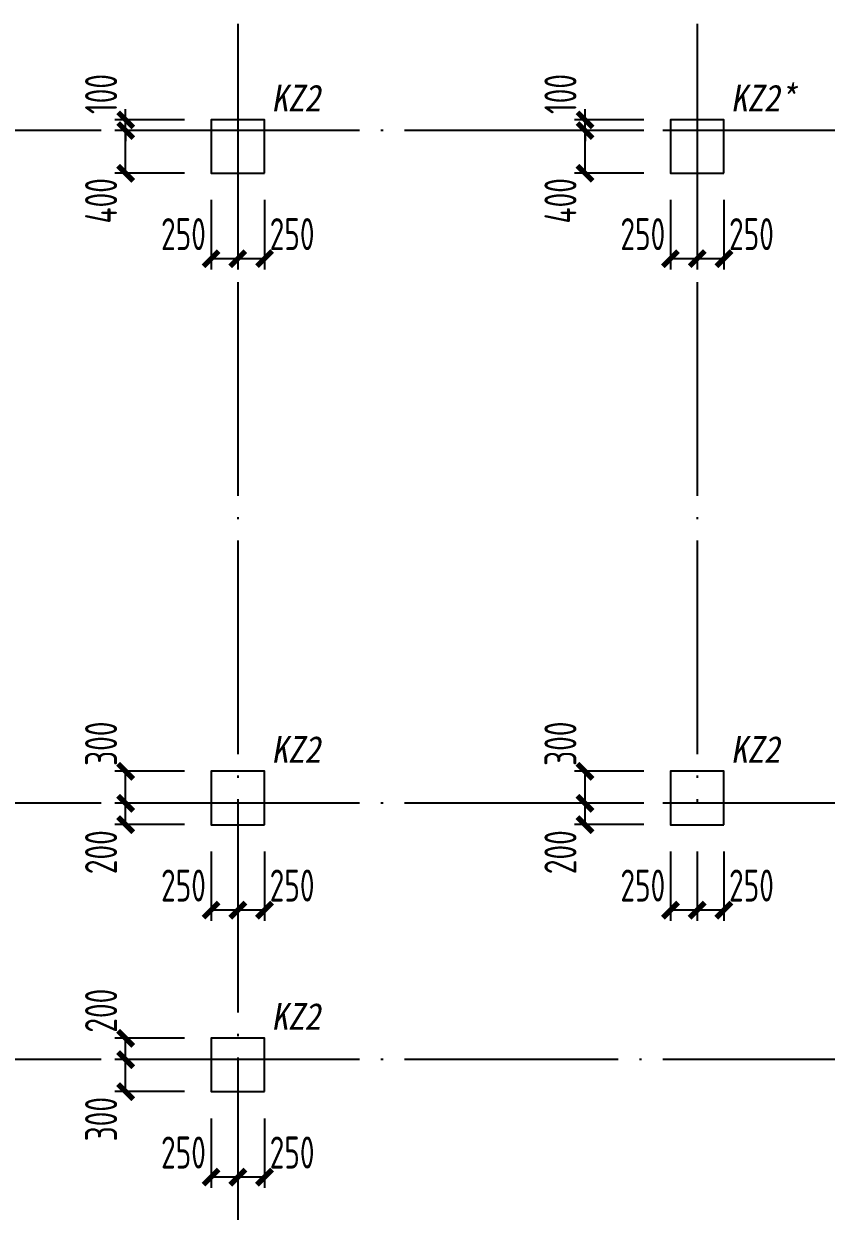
# Model space of a CAD drawing. Extents: x 9732137 to 18866768, y -962146 to 246094.
# Drawn here: x 9807495 to 9815007, y -25555 to -14435 of the extents above; entities that cross this region are included whole.
import ezdxf

# ---------------------------------------------------------------- set-up
doc = ezdxf.new("R2010")
doc.units = 0
doc.header["$LTSCALE"] = 1000
doc.linetypes.add('DOTE', pattern=[2.42, 2, -0.2, 0.02, -0.2])
doc.layers.get('0').update_dxf_attribs({"linetype": 'CONTINUOUS'})
doc.layers.get('Defpoints').update_dxf_attribs({"linetype": 'CONTINUOUS'})
for name, color, linetype in [('AXIS', 1, 'DOTE'), ('COLU', 7, 'CONTINUOUS'), ('COLU_DIM', 3, 'CONTINUOUS'), ('TEXT', 7, 'CONTINUOUS')]:
    doc.layers.add(name, color=color, linetype=linetype)
doc.styles.add('STYLE3', font='simhei.ttf', dxfattribs={"width": 0.9})
doc.styles.add('TSSD_Dimension', font='Tssdeng.shx', dxfattribs={"width": 0.7, "bigfont": 'hztxt.shx'})
doc.dimstyles.new('TSSD_100_100$0', dxfattribs={"dimtxt": 300, "dimasz": 100, "dimexe": 100, "dimexo": 250, "dimgap": 80, "dimtad": 1, "dimdec": 0, "dimzin": 0, "dimdsep": 46, "dimtxsty": 'TSSD_Dimension', "dimblk1": 'ARCHTICK', "dimblk2": 'ARCHTICK', "dimsah": 1, "dimcen": 0, "dimclrd": 3, "dimclre": 256, "dimclrt": 7, "dimadec": 1, "dimazin": 0, "dimtfac": 1, "dimtdec": 0, "dimtix": 1, "dimtmove": 2, "dimatfit": 3, "dimldrblk": 'ARCHTICK', "dimfxl": 1, "dimtolj": 1, "dimtzin": 0, "dimarcsym": 0})

# ---------------------------------------------------------------- blocks, each defined once
blk = doc.blocks.new('_ArchTick')
at = {"color": 0, "linetype": 'ByBlock', "const_width": 0.5}
blk.add_lwpolyline([(-0.71, -0.71), (0.71, 0.71)], dxfattribs=at)
blk = doc.blocks.new('*D207')
at = {"layer": 'COLU_DIM', "lineweight": -2}
for p, q in [((9813799, -16085), (9813799, -16735)), ((9814049, -16085), (9814049, -16735))]:
    blk.add_line(p, q, dxfattribs=at)
at = {"layer": 'COLU_DIM', "color": 3, "lineweight": -2}
blk.add_line((9814049, -16635), (9813799, -16635), dxfattribs=at)
at = {"layer": 'Defpoints', "color": 0}
for p in [(9813799, -15835), (9814049, -15835), (9813799, -16635)]:
    blk.add_point(p, dxfattribs=at)
at = {"layer": 'COLU_DIM', "color": 3, "lineweight": -2, "xscale": 100, "yscale": 100, "zscale": 100, "rotation": 180}
blk.add_blockref('_ArchTick', (9813799, -16635), dxfattribs=at)
at = {"layer": 'COLU_DIM', "color": 3, "lineweight": -2, "xscale": 100, "yscale": 100, "zscale": 100}
blk.add_blockref('_ArchTick', (9814049, -16635), dxfattribs=at)
at = {"layer": 'COLU_DIM', "color": 7, "insert": (9814307, -16405), "char_height": 300, "attachment_point": 5, "style": 'TSSD_Dimension'}
blk.add_mtext('\\A1;250', dxfattribs=at)
blk = doc.blocks.new('*D208')
at = {"layer": 'COLU_DIM', "lineweight": -2}
for p, q in [((9813549, -16085), (9813549, -16735)), ((9813799, -16085), (9813799, -16735))]:
    blk.add_line(p, q, dxfattribs=at)
at = {"layer": 'COLU_DIM', "color": 3, "lineweight": -2}
blk.add_line((9813799, -16635), (9813549, -16635), dxfattribs=at)
at = {"layer": 'Defpoints', "color": 0}
for p in [(9813549, -15835), (9813799, -15835), (9813549, -16635)]:
    blk.add_point(p, dxfattribs=at)
at = {"layer": 'COLU_DIM', "color": 3, "lineweight": -2, "xscale": 100, "yscale": 100, "zscale": 100, "rotation": 180}
blk.add_blockref('_ArchTick', (9813549, -16635), dxfattribs=at)
at = {"layer": 'COLU_DIM', "color": 3, "lineweight": -2, "xscale": 100, "yscale": 100, "zscale": 100}
blk.add_blockref('_ArchTick', (9813799, -16635), dxfattribs=at)
at = {"layer": 'COLU_DIM', "color": 7, "insert": (9813290, -16405), "char_height": 300, "attachment_point": 5, "style": 'TSSD_Dimension'}
blk.add_mtext('\\A1;250', dxfattribs=at)
blk = doc.blocks.new('*D209')
at = {"layer": 'COLU_DIM', "lineweight": -2}
for p, q in [((9813299, -15435), (9812649, -15435)), ((9813299, -15835), (9812649, -15835))]:
    blk.add_line(p, q, dxfattribs=at)
at = {"layer": 'COLU_DIM', "color": 3, "lineweight": -2}
blk.add_line((9812749, -15835), (9812749, -15435), dxfattribs=at)
at = {"layer": 'Defpoints', "color": 0}
for p in [(9812749, -15435), (9813549, -15435), (9813549, -15835)]:
    blk.add_point(p, dxfattribs=at)
at = {"layer": 'COLU_DIM', "color": 3, "lineweight": -2, "xscale": 100, "yscale": 100, "zscale": 100}
for p, rotation in [((9812749, -15435), 90), ((9812749, -15835), 270)]:
    blk.add_blockref('_ArchTick', p, dxfattribs=dict(at, rotation=rotation))
at = {"layer": 'COLU_DIM', "color": 7, "insert": (9812519, -16093), "char_height": 300, "attachment_point": 5, "rotation": 90, "style": 'TSSD_Dimension'}
blk.add_mtext('\\A1;400', dxfattribs=at)
blk = doc.blocks.new('*D210')
at = {"layer": 'COLU_DIM', "lineweight": -2}
for p, q in [((9813299, -15335), (9812649, -15335)), ((9813299, -15435), (9812649, -15435))]:
    blk.add_line(p, q, dxfattribs=at)
at = {"layer": 'COLU_DIM', "color": 3, "lineweight": -2}
for p, q in [((9812749, -15335), (9812749, -15235)), ((9812749, -15435), (9812749, -15335)), ((9812749, -15435), (9812749, -15535))]:
    blk.add_line(p, q, dxfattribs=at)
at = {"layer": 'Defpoints', "color": 0}
for p in [(9812749, -15335), (9813549, -15335), (9813549, -15435)]:
    blk.add_point(p, dxfattribs=at)
at = {"layer": 'COLU_DIM', "color": 3, "lineweight": -2, "xscale": 100, "yscale": 100, "zscale": 100}
for p, rotation in [((9812749, -15335), 270), ((9812749, -15435), 90)]:
    blk.add_blockref('_ArchTick', p, dxfattribs=dict(at, rotation=rotation))
at = {"layer": 'COLU_DIM', "color": 7, "insert": (9812519, -15093), "char_height": 300, "attachment_point": 5, "rotation": 90, "style": 'TSSD_Dimension'}
blk.add_mtext('\\A1;100', dxfattribs=at)
blk = doc.blocks.new('*D211')
at = {"layer": 'COLU_DIM', "lineweight": -2}
for p, q in [((9813799, -22185), (9813799, -22835)), ((9814049, -22185), (9814049, -22835))]:
    blk.add_line(p, q, dxfattribs=at)
at = {"layer": 'COLU_DIM', "color": 3, "lineweight": -2}
blk.add_line((9814049, -22735), (9813799, -22735), dxfattribs=at)
at = {"layer": 'Defpoints', "color": 0}
for p in [(9813799, -21935), (9814049, -21935), (9813799, -22735)]:
    blk.add_point(p, dxfattribs=at)
at = {"layer": 'COLU_DIM', "color": 3, "lineweight": -2, "xscale": 100, "yscale": 100, "zscale": 100, "rotation": 180}
blk.add_blockref('_ArchTick', (9813799, -22735), dxfattribs=at)
at = {"layer": 'COLU_DIM', "color": 3, "lineweight": -2, "xscale": 100, "yscale": 100, "zscale": 100}
blk.add_blockref('_ArchTick', (9814049, -22735), dxfattribs=at)
at = {"layer": 'COLU_DIM', "color": 7, "insert": (9814307, -22505), "char_height": 300, "attachment_point": 5, "style": 'TSSD_Dimension'}
blk.add_mtext('\\A1;250', dxfattribs=at)
blk = doc.blocks.new('*D212')
at = {"layer": 'COLU_DIM', "lineweight": -2}
for p, q in [((9813549, -22185), (9813549, -22835)), ((9813799, -22185), (9813799, -22835))]:
    blk.add_line(p, q, dxfattribs=at)
at = {"layer": 'COLU_DIM', "color": 3, "lineweight": -2}
blk.add_line((9813799, -22735), (9813549, -22735), dxfattribs=at)
at = {"layer": 'Defpoints', "color": 0}
for p in [(9813549, -21935), (9813799, -21935), (9813549, -22735)]:
    blk.add_point(p, dxfattribs=at)
at = {"layer": 'COLU_DIM', "color": 3, "lineweight": -2, "xscale": 100, "yscale": 100, "zscale": 100, "rotation": 180}
blk.add_blockref('_ArchTick', (9813549, -22735), dxfattribs=at)
at = {"layer": 'COLU_DIM', "color": 3, "lineweight": -2, "xscale": 100, "yscale": 100, "zscale": 100}
blk.add_blockref('_ArchTick', (9813799, -22735), dxfattribs=at)
at = {"layer": 'COLU_DIM', "color": 7, "insert": (9813290, -22505), "char_height": 300, "attachment_point": 5, "style": 'TSSD_Dimension'}
blk.add_mtext('\\A1;250', dxfattribs=at)
blk = doc.blocks.new('*D213')
at = {"layer": 'COLU_DIM', "lineweight": -2}
for p, q in [((9813299, -21735), (9812649, -21735)), ((9813299, -21935), (9812649, -21935))]:
    blk.add_line(p, q, dxfattribs=at)
at = {"layer": 'COLU_DIM', "color": 3, "lineweight": -2}
blk.add_line((9812749, -21935), (9812749, -21735), dxfattribs=at)
at = {"layer": 'Defpoints', "color": 0}
for p in [(9812749, -21735), (9813549, -21735), (9813549, -21935)]:
    blk.add_point(p, dxfattribs=at)
at = {"layer": 'COLU_DIM', "color": 3, "lineweight": -2, "xscale": 100, "yscale": 100, "zscale": 100}
for p, rotation in [((9812749, -21735), 90), ((9812749, -21935), 270)]:
    blk.add_blockref('_ArchTick', p, dxfattribs=dict(at, rotation=rotation))
at = {"layer": 'COLU_DIM', "color": 7, "insert": (9812519, -22193), "char_height": 300, "attachment_point": 5, "rotation": 90, "style": 'TSSD_Dimension'}
blk.add_mtext('\\A1;200', dxfattribs=at)
blk = doc.blocks.new('*D214')
at = {"layer": 'COLU_DIM', "lineweight": -2}
for p, q in [((9813299, -21435), (9812649, -21435)), ((9813299, -21735), (9812649, -21735))]:
    blk.add_line(p, q, dxfattribs=at)
at = {"layer": 'COLU_DIM', "color": 3, "lineweight": -2}
blk.add_line((9812749, -21735), (9812749, -21435), dxfattribs=at)
at = {"layer": 'Defpoints', "color": 0}
for p in [(9812749, -21435), (9813549, -21435), (9813549, -21735)]:
    blk.add_point(p, dxfattribs=at)
at = {"layer": 'COLU_DIM', "color": 3, "lineweight": -2, "xscale": 100, "yscale": 100, "zscale": 100}
for p, rotation in [((9812749, -21435), 90), ((9812749, -21735), 270)]:
    blk.add_blockref('_ArchTick', p, dxfattribs=dict(at, rotation=rotation))
at = {"layer": 'COLU_DIM', "color": 7, "insert": (9812519, -21177), "char_height": 300, "attachment_point": 5, "rotation": 90, "style": 'TSSD_Dimension'}
blk.add_mtext('\\A1;300', dxfattribs=at)
blk = doc.blocks.new('*D215')
at = {"layer": 'COLU_DIM', "lineweight": -2}
for p, q in [((9809499, -16085), (9809499, -16735)), ((9809749, -16085), (9809749, -16735))]:
    blk.add_line(p, q, dxfattribs=at)
at = {"layer": 'COLU_DIM', "color": 3, "lineweight": -2}
blk.add_line((9809749, -16635), (9809499, -16635), dxfattribs=at)
at = {"layer": 'Defpoints', "color": 0}
for p in [(9809499, -15835), (9809749, -15835), (9809499, -16635)]:
    blk.add_point(p, dxfattribs=at)
at = {"layer": 'COLU_DIM', "color": 3, "lineweight": -2, "xscale": 100, "yscale": 100, "zscale": 100, "rotation": 180}
blk.add_blockref('_ArchTick', (9809499, -16635), dxfattribs=at)
at = {"layer": 'COLU_DIM', "color": 3, "lineweight": -2, "xscale": 100, "yscale": 100, "zscale": 100}
blk.add_blockref('_ArchTick', (9809749, -16635), dxfattribs=at)
at = {"layer": 'COLU_DIM', "color": 7, "insert": (9810007, -16405), "char_height": 300, "attachment_point": 5, "style": 'TSSD_Dimension'}
blk.add_mtext('\\A1;250', dxfattribs=at)
blk = doc.blocks.new('*D216')
at = {"layer": 'COLU_DIM', "lineweight": -2}
for p, q in [((9809249, -16085), (9809249, -16735)), ((9809499, -16085), (9809499, -16735))]:
    blk.add_line(p, q, dxfattribs=at)
at = {"layer": 'COLU_DIM', "color": 3, "lineweight": -2}
blk.add_line((9809499, -16635), (9809249, -16635), dxfattribs=at)
at = {"layer": 'Defpoints', "color": 0}
for p in [(9809249, -15835), (9809499, -15835), (9809249, -16635)]:
    blk.add_point(p, dxfattribs=at)
at = {"layer": 'COLU_DIM', "color": 3, "lineweight": -2, "xscale": 100, "yscale": 100, "zscale": 100, "rotation": 180}
blk.add_blockref('_ArchTick', (9809249, -16635), dxfattribs=at)
at = {"layer": 'COLU_DIM', "color": 3, "lineweight": -2, "xscale": 100, "yscale": 100, "zscale": 100}
blk.add_blockref('_ArchTick', (9809499, -16635), dxfattribs=at)
at = {"layer": 'COLU_DIM', "color": 7, "insert": (9808990, -16405), "char_height": 300, "attachment_point": 5, "style": 'TSSD_Dimension'}
blk.add_mtext('\\A1;250', dxfattribs=at)
blk = doc.blocks.new('*D217')
at = {"layer": 'COLU_DIM', "lineweight": -2}
for p, q in [((9808999, -15435), (9808349, -15435)), ((9808999, -15835), (9808349, -15835))]:
    blk.add_line(p, q, dxfattribs=at)
at = {"layer": 'COLU_DIM', "color": 3, "lineweight": -2}
blk.add_line((9808449, -15835), (9808449, -15435), dxfattribs=at)
at = {"layer": 'Defpoints', "color": 0}
for p in [(9808449, -15435), (9809249, -15435), (9809249, -15835)]:
    blk.add_point(p, dxfattribs=at)
at = {"layer": 'COLU_DIM', "color": 3, "lineweight": -2, "xscale": 100, "yscale": 100, "zscale": 100}
for p, rotation in [((9808449, -15435), 90), ((9808449, -15835), 270)]:
    blk.add_blockref('_ArchTick', p, dxfattribs=dict(at, rotation=rotation))
at = {"layer": 'COLU_DIM', "color": 7, "insert": (9808219, -16093), "char_height": 300, "attachment_point": 5, "rotation": 90, "style": 'TSSD_Dimension'}
blk.add_mtext('\\A1;400', dxfattribs=at)
blk = doc.blocks.new('*D218')
at = {"layer": 'COLU_DIM', "lineweight": -2}
for p, q in [((9808999, -15335), (9808349, -15335)), ((9808999, -15435), (9808349, -15435))]:
    blk.add_line(p, q, dxfattribs=at)
at = {"layer": 'COLU_DIM', "color": 3, "lineweight": -2}
for p, q in [((9808449, -15335), (9808449, -15235)), ((9808449, -15435), (9808449, -15335)), ((9808449, -15435), (9808449, -15535))]:
    blk.add_line(p, q, dxfattribs=at)
at = {"layer": 'Defpoints', "color": 0}
for p in [(9808449, -15335), (9809249, -15335), (9809249, -15435)]:
    blk.add_point(p, dxfattribs=at)
at = {"layer": 'COLU_DIM', "color": 3, "lineweight": -2, "xscale": 100, "yscale": 100, "zscale": 100}
for p, rotation in [((9808449, -15335), 270), ((9808449, -15435), 90)]:
    blk.add_blockref('_ArchTick', p, dxfattribs=dict(at, rotation=rotation))
at = {"layer": 'COLU_DIM', "color": 7, "insert": (9808219, -15093), "char_height": 300, "attachment_point": 5, "rotation": 90, "style": 'TSSD_Dimension'}
blk.add_mtext('\\A1;100', dxfattribs=at)
blk = doc.blocks.new('*D219')
at = {"layer": 'COLU_DIM', "lineweight": -2}
for p, q in [((9809499, -22185), (9809499, -22835)), ((9809749, -22185), (9809749, -22835))]:
    blk.add_line(p, q, dxfattribs=at)
at = {"layer": 'COLU_DIM', "color": 3, "lineweight": -2}
blk.add_line((9809749, -22735), (9809499, -22735), dxfattribs=at)
at = {"layer": 'Defpoints', "color": 0}
for p in [(9809499, -21935), (9809749, -21935), (9809499, -22735)]:
    blk.add_point(p, dxfattribs=at)
at = {"layer": 'COLU_DIM', "color": 3, "lineweight": -2, "xscale": 100, "yscale": 100, "zscale": 100, "rotation": 180}
blk.add_blockref('_ArchTick', (9809499, -22735), dxfattribs=at)
at = {"layer": 'COLU_DIM', "color": 3, "lineweight": -2, "xscale": 100, "yscale": 100, "zscale": 100}
blk.add_blockref('_ArchTick', (9809749, -22735), dxfattribs=at)
at = {"layer": 'COLU_DIM', "color": 7, "insert": (9810007, -22505), "char_height": 300, "attachment_point": 5, "style": 'TSSD_Dimension'}
blk.add_mtext('\\A1;250', dxfattribs=at)
blk = doc.blocks.new('*D220')
at = {"layer": 'COLU_DIM', "lineweight": -2}
for p, q in [((9809249, -22185), (9809249, -22835)), ((9809499, -22185), (9809499, -22835))]:
    blk.add_line(p, q, dxfattribs=at)
at = {"layer": 'COLU_DIM', "color": 3, "lineweight": -2}
blk.add_line((9809499, -22735), (9809249, -22735), dxfattribs=at)
at = {"layer": 'Defpoints', "color": 0}
for p in [(9809249, -21935), (9809499, -21935), (9809249, -22735)]:
    blk.add_point(p, dxfattribs=at)
at = {"layer": 'COLU_DIM', "color": 3, "lineweight": -2, "xscale": 100, "yscale": 100, "zscale": 100, "rotation": 180}
blk.add_blockref('_ArchTick', (9809249, -22735), dxfattribs=at)
at = {"layer": 'COLU_DIM', "color": 3, "lineweight": -2, "xscale": 100, "yscale": 100, "zscale": 100}
blk.add_blockref('_ArchTick', (9809499, -22735), dxfattribs=at)
at = {"layer": 'COLU_DIM', "color": 7, "insert": (9808990, -22505), "char_height": 300, "attachment_point": 5, "style": 'TSSD_Dimension'}
blk.add_mtext('\\A1;250', dxfattribs=at)
blk = doc.blocks.new('*D221')
at = {"layer": 'COLU_DIM', "lineweight": -2}
for p, q in [((9808999, -21735), (9808349, -21735)), ((9808999, -21935), (9808349, -21935))]:
    blk.add_line(p, q, dxfattribs=at)
at = {"layer": 'COLU_DIM', "color": 3, "lineweight": -2}
blk.add_line((9808449, -21935), (9808449, -21735), dxfattribs=at)
at = {"layer": 'Defpoints', "color": 0}
for p in [(9808449, -21735), (9809249, -21735), (9809249, -21935)]:
    blk.add_point(p, dxfattribs=at)
at = {"layer": 'COLU_DIM', "color": 3, "lineweight": -2, "xscale": 100, "yscale": 100, "zscale": 100}
for p, rotation in [((9808449, -21735), 90), ((9808449, -21935), 270)]:
    blk.add_blockref('_ArchTick', p, dxfattribs=dict(at, rotation=rotation))
at = {"layer": 'COLU_DIM', "color": 7, "insert": (9808219, -22193), "char_height": 300, "attachment_point": 5, "rotation": 90, "style": 'TSSD_Dimension'}
blk.add_mtext('\\A1;200', dxfattribs=at)
blk = doc.blocks.new('*D222')
at = {"layer": 'COLU_DIM', "lineweight": -2}
for p, q in [((9808999, -21435), (9808349, -21435)), ((9808999, -21735), (9808349, -21735))]:
    blk.add_line(p, q, dxfattribs=at)
at = {"layer": 'COLU_DIM', "color": 3, "lineweight": -2}
blk.add_line((9808449, -21735), (9808449, -21435), dxfattribs=at)
at = {"layer": 'Defpoints', "color": 0}
for p in [(9808449, -21435), (9809249, -21435), (9809249, -21735)]:
    blk.add_point(p, dxfattribs=at)
at = {"layer": 'COLU_DIM', "color": 3, "lineweight": -2, "xscale": 100, "yscale": 100, "zscale": 100}
for p, rotation in [((9808449, -21435), 90), ((9808449, -21735), 270)]:
    blk.add_blockref('_ArchTick', p, dxfattribs=dict(at, rotation=rotation))
at = {"layer": 'COLU_DIM', "color": 7, "insert": (9808219, -21177), "char_height": 300, "attachment_point": 5, "rotation": 90, "style": 'TSSD_Dimension'}
blk.add_mtext('\\A1;300', dxfattribs=at)
blk = doc.blocks.new('*D223')
at = {"layer": 'COLU_DIM', "lineweight": -2}
for p, q in [((9809499, -24685), (9809499, -25335)), ((9809749, -24685), (9809749, -25335))]:
    blk.add_line(p, q, dxfattribs=at)
at = {"layer": 'COLU_DIM', "color": 3, "lineweight": -2}
blk.add_line((9809749, -25235), (9809499, -25235), dxfattribs=at)
at = {"layer": 'Defpoints', "color": 0}
for p in [(9809499, -24435), (9809749, -24435), (9809499, -25235)]:
    blk.add_point(p, dxfattribs=at)
at = {"layer": 'COLU_DIM', "color": 3, "lineweight": -2, "xscale": 100, "yscale": 100, "zscale": 100, "rotation": 180}
blk.add_blockref('_ArchTick', (9809499, -25235), dxfattribs=at)
at = {"layer": 'COLU_DIM', "color": 3, "lineweight": -2, "xscale": 100, "yscale": 100, "zscale": 100}
blk.add_blockref('_ArchTick', (9809749, -25235), dxfattribs=at)
at = {"layer": 'COLU_DIM', "color": 7, "insert": (9810007, -25005), "char_height": 300, "attachment_point": 5, "style": 'TSSD_Dimension'}
blk.add_mtext('\\A1;250', dxfattribs=at)
blk = doc.blocks.new('*D224')
at = {"layer": 'COLU_DIM', "lineweight": -2}
for p, q in [((9809249, -24685), (9809249, -25335)), ((9809499, -24685), (9809499, -25335))]:
    blk.add_line(p, q, dxfattribs=at)
at = {"layer": 'COLU_DIM', "color": 3, "lineweight": -2}
blk.add_line((9809499, -25235), (9809249, -25235), dxfattribs=at)
at = {"layer": 'Defpoints', "color": 0}
for p in [(9809249, -24435), (9809499, -24435), (9809249, -25235)]:
    blk.add_point(p, dxfattribs=at)
at = {"layer": 'COLU_DIM', "color": 3, "lineweight": -2, "xscale": 100, "yscale": 100, "zscale": 100, "rotation": 180}
blk.add_blockref('_ArchTick', (9809249, -25235), dxfattribs=at)
at = {"layer": 'COLU_DIM', "color": 3, "lineweight": -2, "xscale": 100, "yscale": 100, "zscale": 100}
blk.add_blockref('_ArchTick', (9809499, -25235), dxfattribs=at)
at = {"layer": 'COLU_DIM', "color": 7, "insert": (9808990, -25005), "char_height": 300, "attachment_point": 5, "style": 'TSSD_Dimension'}
blk.add_mtext('\\A1;250', dxfattribs=at)
blk = doc.blocks.new('*D225')
at = {"layer": 'COLU_DIM', "lineweight": -2}
for p, q in [((9808999, -24135), (9808349, -24135)), ((9808999, -24435), (9808349, -24435))]:
    blk.add_line(p, q, dxfattribs=at)
at = {"layer": 'COLU_DIM', "color": 3, "lineweight": -2}
blk.add_line((9808449, -24435), (9808449, -24135), dxfattribs=at)
at = {"layer": 'Defpoints', "color": 0}
for p in [(9808449, -24135), (9809249, -24135), (9809249, -24435)]:
    blk.add_point(p, dxfattribs=at)
at = {"layer": 'COLU_DIM', "color": 3, "lineweight": -2, "xscale": 100, "yscale": 100, "zscale": 100}
for p, rotation in [((9808449, -24135), 90), ((9808449, -24435), 270)]:
    blk.add_blockref('_ArchTick', p, dxfattribs=dict(at, rotation=rotation))
at = {"layer": 'COLU_DIM', "color": 7, "insert": (9808219, -24693), "char_height": 300, "attachment_point": 5, "rotation": 90, "style": 'TSSD_Dimension'}
blk.add_mtext('\\A1;300', dxfattribs=at)
blk = doc.blocks.new('*D226')
at = {"layer": 'COLU_DIM', "lineweight": -2}
for p, q in [((9808999, -23935), (9808349, -23935)), ((9808999, -24135), (9808349, -24135))]:
    blk.add_line(p, q, dxfattribs=at)
at = {"layer": 'COLU_DIM', "color": 3, "lineweight": -2}
blk.add_line((9808449, -24135), (9808449, -23935), dxfattribs=at)
at = {"layer": 'Defpoints', "color": 0}
for p in [(9808449, -23935), (9809249, -23935), (9809249, -24135)]:
    blk.add_point(p, dxfattribs=at)
at = {"layer": 'COLU_DIM', "color": 3, "lineweight": -2, "xscale": 100, "yscale": 100, "zscale": 100}
for p, rotation in [((9808449, -23935), 90), ((9808449, -24135), 270)]:
    blk.add_blockref('_ArchTick', p, dxfattribs=dict(at, rotation=rotation))
at = {"layer": 'COLU_DIM', "color": 7, "insert": (9808219, -23677), "char_height": 300, "attachment_point": 5, "rotation": 90, "style": 'TSSD_Dimension'}
blk.add_mtext('\\A1;200', dxfattribs=at)

msp = doc.modelspace()

# ---------------------------------------------------------------- linework, layer by layer
at = {"layer": 'AXIS'}
for p, q in [((9809498.5, -14435.1, 0), (9809498.5, -31435.1, 0)), ((9813798.5, -14435.1, 0), (9813798.5, -21735.1, 0)), ((9817898.5, -15435.1, 0), (9793898.5, -15435.1, 0)), ((9817898.5, -21735.1, 0), (9793898.5, -21735.1, 0)), ((9817898.5, -24135.1, 0), (9793898.5, -24135.1, 0))]:
    msp.add_line(p, q, dxfattribs=at)
at = {"layer": 'COLU', "ltscale": 1}
for points in [[(9809748.5, -15835.1), (9809748.5, -15335.1), (9809248.5, -15335.1), (9809248.5, -15835.1)], [(9814048.5, -15835.1), (9814048.5, -15335.1), (9813548.5, -15335.1), (9813548.5, -15835.1)], [(9809748.5, -21935.1), (9809748.5, -21435.1), (9809248.5, -21435.1), (9809248.5, -21935.1)], [(9814048.5, -21935.1), (9814048.5, -21435.1), (9813548.5, -21435.1), (9813548.5, -21935.1)], [(9809748.5, -24435.1), (9809748.5, -23935.1), (9809248.5, -23935.1), (9809248.5, -24435.1)]]:
    msp.add_lwpolyline(points, close=True, dxfattribs=at)

# ---------------------------------------------------------------- texts
at = {"layer": 'TEXT', "color": 2, "style": 'STYLE3', "oblique": 10, "width": 0.9}
for s, p in [('KZ2', (9809816, -15255.5, 0)), ('KZ2*', (9814116, -15255.5, 0)), ('KZ2', (9809816, -21355.5, 0)), ('KZ2', (9814116, -21355.5, 0)), ('KZ2', (9809816, -23855.5, 0))]:
    msp.add_text(s, height=250, rotation=360, dxfattribs=at).set_placement(p)

# ---------------------------------------------------------------- dimensions: what is measured, and where the dimension line sits
at = {"layer": 'COLU_DIM'}
for base, p1, p2, angle, picture, middle in [((9808448.5, -15335.1, 0), (9809248.5, -15435.1, 0), (9809248.5, -15335.1, 0), 90, '*D218', (9808218.5, -15093.1, 0)), ((9812748.5, -15335.1, 0), (9813548.5, -15435.1, 0), (9813548.5, -15335.1, 0), 90, '*D210', (9812518.5, -15093.1, 0)), ((9808448.5, -15435.1, 0), (9809248.5, -15835.1, 0), (9809248.5, -15435.1, 0), 90, '*D217', (9808218.5, -16093.1, 0)), ((9812748.5, -15435.1, 0), (9813548.5, -15835.1, 0), (9813548.5, -15435.1, 0), 90, '*D209', (9812518.5, -16093.1, 0)), ((9809248.5, -16635.1, 0), (9809498.5, -15835.1, 0), (9809248.5, -15835.1, 0), 180, '*D216', (9808990.5, -16405.1, 0)), ((9809498.5, -16635.1, 0), (9809748.5, -15835.1, 0), (9809498.5, -15835.1, 0), 180, '*D215', (9810006.6, -16405.1, 0)), ((9813548.5, -16635.1, 0), (9813798.5, -15835.1, 0), (9813548.5, -15835.1, 0), 180, '*D208', (9813290.5, -16405.1, 0)), ((9813798.5, -16635.1, 0), (9814048.5, -15835.1, 0), (9813798.5, -15835.1, 0), 180, '*D207', (9814306.6, -16405.1, 0)), ((9808448.5, -21435.1, 0), (9809248.5, -21735.1, 0), (9809248.5, -21435.1, 0), 90, '*D222', (9808218.5, -21177, 0)), ((9812748.5, -21435.1, 0), (9813548.5, -21735.1, 0), (9813548.5, -21435.1, 0), 90, '*D214', (9812518.5, -21177, 0)), ((9808448.5, -21735.1, 0), (9809248.5, -21935.1, 0), (9809248.5, -21735.1, 0), 90, '*D221', (9808218.5, -22193.1, 0)), ((9812748.5, -21735.1, 0), (9813548.5, -21935.1, 0), (9813548.5, -21735.1, 0), 90, '*D213', (9812518.5, -22193.1, 0)), ((9809248.5, -22735.1, 0), (9809498.5, -21935.1, 0), (9809248.5, -21935.1, 0), 180, '*D220', (9808990.5, -22505.1, 0)), ((9809498.5, -22735.1, 0), (9809748.5, -21935.1, 0), (9809498.5, -21935.1, 0), 180, '*D219', (9810006.6, -22505.1, 0)), ((9813548.5, -22735.1, 0), (9813798.5, -21935.1, 0), (9813548.5, -21935.1, 0), 180, '*D212', (9813290.5, -22505.1, 0)), ((9813798.5, -22735.1, 0), (9814048.5, -21935.1, 0), (9813798.5, -21935.1, 0), 180, '*D211', (9814306.6, -22505.1, 0)), ((9808448.5, -23935.1, 0), (9809248.5, -24135.1, 0), (9809248.5, -23935.1, 0), 90, '*D226', (9808218.5, -23677, 0)), ((9808448.5, -24135.1, 0), (9809248.5, -24435.1, 0), (9809248.5, -24135.1, 0), 90, '*D225', (9808218.5, -24693.1, 0)), ((9809248.5, -25235.1, 0), (9809498.5, -24435.1, 0), (9809248.5, -24435.1, 0), 180, '*D224', (9808990.5, -25005.1, 0)), ((9809498.5, -25235.1, 0), (9809748.5, -24435.1, 0), (9809498.5, -24435.1, 0), 180, '*D223', (9810006.6, -25005.1, 0))]:
    dim = msp.add_linear_dim(base=base, p1=p1, p2=p2, angle=angle, dimstyle='TSSD_100_100$0', dxfattribs=at)
    dim.commit()
    dim.dimension.update_dxf_attribs({"geometry": picture, "text_midpoint": middle, "dimtype": 160})

doc.saveas('drawing.dxf')
